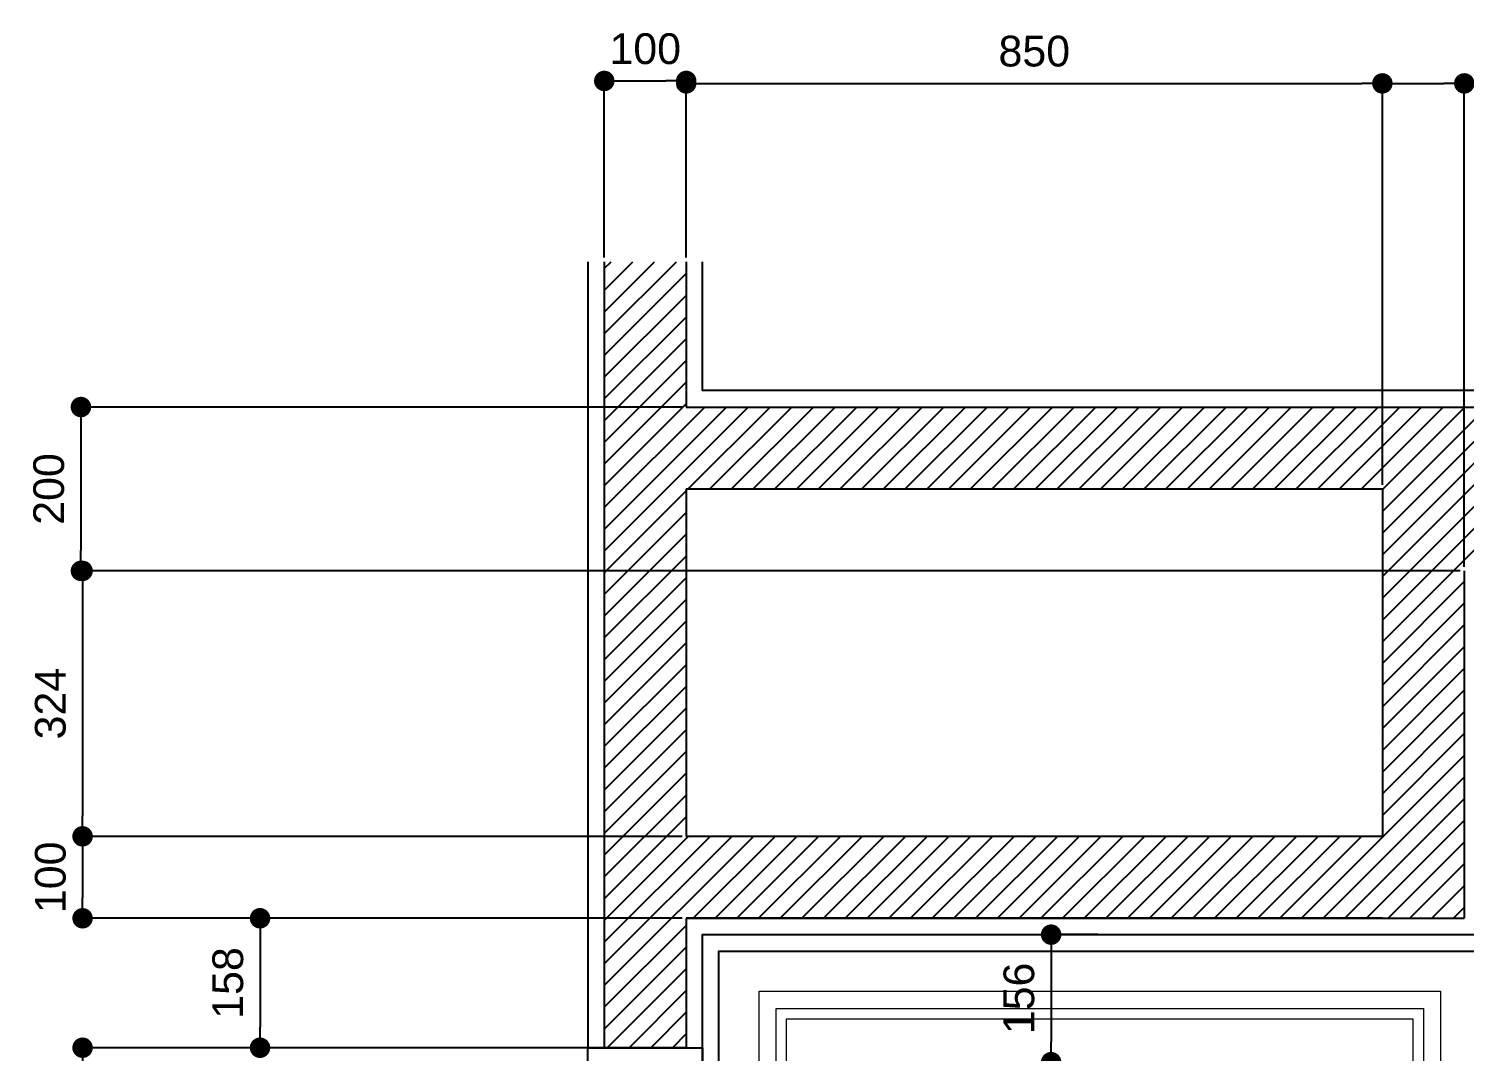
# Model space of a CAD drawing. Header units: inches. Extents: x 230831 to 416194, y 441295 to 526666.
# Drawn here: x 239792 to 241545, y 462702 to 463950 of the extents above; entities that cross this region are included whole.
import ezdxf

# ---------------------------------------------------------------- set-up
doc = ezdxf.new("R2010")
doc.units = ezdxf.units.IN
doc.header["$MEASUREMENT"] = 0
for name, color, linetype in [('A-DIMESNION-1', 7, 'Continuous'), ('CQ Grg Gypsum', 41, 'Continuous'), ('CQ PANEL DIMENSION', 1, 'Continuous'), ('CQ Plaster', 1, 'Continuous'), ('CQ Wall plan', 3, 'Continuous'), ('xref grd floor$2$CQ Wall hatch_CHB', 8, 'Continuous')]:
    doc.layers.add(name, color=color, linetype=linetype)
doc.layers.add('CQ gypsum 2', color=42, linetype='Continuous', lineweight=0)
doc.styles.get("Standard").update_dxf_attribs({"font": 'arial.ttf'})
doc.dimstyles.new('chester 25', dxfattribs={"dimscale": 0.25, "dimtxt": 150, "dimasz": 100, "dimexe": 10, "dimexo": 20, "dimgap": 80, "dimtad": 1, "dimdec": 0, "dimzin": 0, "dimdsep": 46, "dimtxsty": 'Standard', "dimblk": 'DOT', "dimcen": 50, "dimclrd": 1, "dimclre": 1, "dimclrt": 3, "dimadec": 0, "dimazin": 0, "dimtfac": 1, "dimtdec": 0, "dimtofl": 0, "dimtmove": 0, "dimatfit": 3, "dimfxl": 1, "dimtolj": 1, "dimtzin": 0, "dimlwd": -1, "dimarcsym": 0})

# ---------------------------------------------------------------- blocks, each defined once
blk = doc.blocks.new('gf-19 wall plan')
at = {"layer": 'xref grd floor$2$CQ Wall hatch_CHB'}
h = blk.add_hatch(dxfattribs=at)
h.set_pattern_fill('ANSI31,_O', color=8, scale=149.9999999999999)
h.set_pattern_definition([(45, (0, 0), (-13.25825214724776, 13.25825214724776), [])])
h.paths.add_polyline_path([(237464.9180727652, 463488.501008369), (235114.9180727651, 463488.5010083689), (235114.9219603917, 463665.8451543157), (235014.9238323605, 463665.8451543157), (235014.9174435659, 462706.5007693742), (235114.9180727652, 462706.5007693742), (235114.9180727651, 462725.6144694869), (235114.9180727653, 462864.5010083712), (236064.9180727649, 462864.5010083711), (236064.9180727649, 463288.5010083689), (237364.9180727651, 463288.5010083689), (237364.9180727652, 460788.501008369), (236064.9104582512, 460788.5010083689), (236064.8986268335, 461598.5005303614), (235114.9180727619, 461598.5005303614), (235114.9180727637, 461756.5007693741), (235014.918072765, 461756.500769374), (235014.9180727651, 460788.501008369), (234834.5341872139, 460788.501008369), (234834.5341872139, 460588.5035785317), (237264.9180727651, 460588.5010083689), (237264.9180727651, 460488.5010083687), (237464.9180727651, 460488.5010083687)])
h.paths.add_polyline_path([(235964.9180727648, 462964.5010083709), (235114.9180727651, 462964.5010083717), (235114.918072765, 463388.501008369), (235964.918072765, 463388.501008369)], flags=16)
h.paths.add_polyline_path([(235964.9104582527, 461498.5005303615), (235964.9104582497, 460788.5010083687), (235114.9180727678, 460788.5010083689), (235114.9180727681, 461498.5005303614)], flags=16)
at = {"layer": 'CQ Plaster'}
blk.add_line((235114.9180727649, 462706.5007693742, 0.000352629042299411), (235134.9180727652, 462706.5007693742, 0.0003526290422994029), dxfattribs=at)
for points, elevation in [([(234994.9238323605, 463665.8451543157), (234994.9238323605, 462706.5007693713), (235014.9174435651, 462706.500636223)], 0.0003723217757297406), ([(237484.9180727651, 460488.5010083687), (237484.9180727652, 463508.501008369), (235134.9185111973, 463508.5010083689), (235134.9219603869, 463665.8447158883)], 0.0002963762906981438), ([(235134.9180727652, 462706.5007693742), (235134.9180727653, 462844.5010083712), (236084.9180727632, 462844.5010083711), (236084.9180727633, 463268.501008369), (237344.9180727651, 463268.5010083689), (237344.9180727652, 460808.501008369), (236084.9180727633, 460808.501008369), (236084.9180727634, 461618.5005303721), (235134.9180727619, 461618.5005303722), (235134.9180727619, 461756.5007693743)], 0.0003526290422994029)]:
    blk.add_lwpolyline(points, dxfattribs=dict(at, elevation=elevation))
at = {"layer": 'CQ Wall plan', "extrusion": (2.772420434295382e-08, -3.397086406510971e-09, 0.9999999999999997)}
for p, q in [((235014.9238323604, 463665.8451543157, 0.0003750941442651913), (235014.9174435659, 462706.5007693713, 0.0003718353456201822)), ((235014.9238323605, 463665.8451543157, 0.0003750941442651898), (235014.9174435659, 462706.5007693713, 0.0003718353456201822)), ((235014.9238323604, 463665.8451543157, 0.0003750941442651913), (235014.9174435659, 462706.5007693713, 0.0003718353456201822)), ((235014.9238323605, 463665.8451543157, 0.0003750941442651898), (235014.9174435659, 462706.5007693713, 0.0003718353456201822)), ((235014.9238323604, 463665.8451543157, 0.0003750941442651913), (235014.9174435659, 462706.5007693713, 0.0003718353456201822)), ((235014.9238323605, 463665.8451543157, 0.0003750941442651898), (235014.9174435659, 462706.5007693713, 0.0003718353456201822)), ((235114.9219603916, 463665.8451543157, 0.0003723217757297439), (235114.9180727651, 463488.5010083689, 0.0003717194301236291)), ((235114.9219603917, 463665.8451543157, 0.0003723217757297406), (235114.9180727651, 463488.5010083689, 0.0003717194301236291)), ((235114.9219603916, 463665.8451543157, 0.0003723217757297439), (235114.9180727651, 463488.5010083689, 0.0003717194301236291)), ((235114.9219603917, 463665.8451543157, 0.0003723217757297406), (235114.9180727651, 463488.5010083689, 0.0003717194301236291)), ((235114.9219603916, 463665.8451543157, 0.0003723217757297439), (235114.9180727651, 463488.5010083689, 0.0003717194301236291)), ((235114.9219603917, 463665.8451543157, 0.0003723217757297406), (235114.9180727651, 463488.5010083689, 0.0003717194301236291)), ((235114.918072765, 463488.5010083689, 0.0003717194301236308), (237464.9180727652, 463488.501008369, 0.0003065675499176779)), ((235114.918072765, 463488.5010083689, 0.0003717194301236308), (237464.9180727652, 463488.501008369, 0.0003065675499176779)), ((235114.918072765, 463488.5010083689, 0.0003717194301236308), (237464.9180727652, 463488.501008369, 0.0003065675499176779)), ((235114.918072765, 463388.5010083689, 0.0003713797214829761), (235114.9180727651, 462964.5010083695, 0.0003699393568466186)), ((235114.9180727651, 463388.501008369, 0.0003713797214829726), (235964.9180727649, 463388.501008369, 0.0003478141477914673)), ((235114.918072765, 463388.5010083689, 0.0003713797214829761), (235114.9180727651, 462964.5010083695, 0.0003699393568466186)), ((235114.918072765, 463388.5010083689, 0.0003713797214829761), (235114.9180727651, 462964.5010083695, 0.0003699393568466186)), ((235114.9180727651, 463388.501008369, 0.0003713797214829726), (235964.9180727649, 463388.501008369, 0.0003478141477914673)), ((235114.918072765, 463388.5010083689, 0.0003713797214829761), (235114.9180727651, 462964.5010083695, 0.0003699393568466186)), ((235114.918072765, 463388.5010083689, 0.0003713797214829761), (235114.9180727651, 462964.5010083695, 0.0003699393568466186)), ((235114.9180727651, 463388.501008369, 0.0003713797214829726), (235964.9180727649, 463388.501008369, 0.0003478141477914673)), ((235114.918072765, 463388.5010083689, 0.0003713797214829761), (235114.9180727651, 462964.5010083695, 0.0003699393568466186)), ((235964.918072765, 463388.501008369, 0.0003478141477914641), (235964.9180727648, 462964.5010083695, 0.0003463737831551115)), ((235964.918072765, 463388.501008369, 0.0003478141477914641), (235964.9180727648, 462964.5010083695, 0.0003463737831551115)), ((235964.918072765, 463388.501008369, 0.0003478141477914641), (235964.9180727648, 462964.5010083695, 0.0003463737831551115)), ((236064.9180727649, 463288.5010083687, 0.0003447020187165183), (236064.9180727649, 462864.5010083697, 0.0003432616540801677)), ((236064.9180727649, 463288.5010083687, 0.0003447020187165183), (236064.9180727649, 462864.5010083697, 0.0003432616540801677)), ((236064.9180727649, 463288.5010083687, 0.0003447020187165183), (236064.9180727649, 462864.5010083697, 0.0003432616540801677)), ((235964.9180727634, 462964.5010083709, 0.0003463737831551544), (235114.9180727634, 462964.5010083717, 0.0003699393568466626)), ((235114.9180727653, 462864.5010083715, 0.0003531657827635237), (235114.9180727649, 462706.5007693742, 0.000352629042299411)), ((235114.9180727651, 462864.5010083714, 0.0003531657827635326), (235114.9180727652, 462706.5007693742, 0.0003526290422994029)), ((235114.9180727653, 462864.5010083715, 0.0003531657827635237), (235114.9180727649, 462706.5007693742, 0.000352629042299411)), ((235964.9180727633, 462864.5010083708, 0.0003460340745145044), (235114.9180727634, 462864.5010083715, 0.0003695996482060141)), ((235114.9180727651, 462864.5010083714, 0.0003531657827635326), (235114.9180727652, 462706.5007693742, 0.0003526290422994029)), ((235114.9180727653, 462864.5010083715, 0.0003531657827635237), (235114.9180727649, 462706.5007693742, 0.000352629042299411)), ((235114.9180727634, 462864.5010083712, 0.000369599648206014), (236064.9180727632, 462864.5010083711, 0.0003432616540802114)), ((235114.9180727651, 462864.5010083714, 0.0003531657827635284), (235114.9180727651, 462752.1309737814, 0.0003527840520465286)), ((235114.9180727651, 462725.6144694869, 0.0003526939731902355), (235114.9180727652, 462706.5007693742, 0.0003526290422994029)), ((235114.9180727649, 462706.5007693742, 0.000352629042299411), (235016.254859769, 462706.5007693742, 0.0003553644013776466))]:
    blk.add_line(p, q, dxfattribs=at)
at = {"layer": 'CQ Wall plan', "extrusion": (2.772420434295382e-08, -3.397086406510971e-09, 0.9999999999999997), "elevation": 0.005315582976500136}
blk.add_lwpolyline([(235114.9180727681, 461598.5005303614), (236064.9104582512, 461598.5005303615), (236064.9104582511, 460788.5010083688), (237364.9180727652, 460788.5010083688), (237364.918072765, 463288.5010083689)], dxfattribs=at)
blk = doc.blocks.new('_Dot')
at = {"color": 0, "linetype": 'ByBlock', "lineweight": -2}
blk.add_line((-0.5, 0), (-1, 0), dxfattribs=at)
at = {"color": 0, "linetype": 'ByBlock', "const_width": 0.5}
blk.add_lwpolyline([(-0.25, 0, 1), (0.25, 0, 1)], format="xyb", close=True, dxfattribs=at)
blk = doc.blocks.new('*D185')
at = {"layer": 'A-DIMESNION-1', "color": 1, "lineweight": -2, "ltscale": 0.05, "transparency": 16777216}
for p, q in [((240494.5095080503, 463670.8451543157), (240494.5095080503, 463889.0043334302)), ((240594.5076360816, 463670.8451543157), (240594.5076360816, 463889.0043334302))]:
    blk.add_line(p, q, dxfattribs=at)
at = {"layer": 'A-DIMESNION-1', "color": 1, "ltscale": 0.05, "transparency": 16777216}
blk.add_line((240519.5095080503, 463886.5043334302), (240569.5076360816, 463886.5043334302), dxfattribs=at)
at = {"layer": 'Defpoints', "color": 0, "linetype": 'Continuous', "ltscale": 0.05, "transparency": 16777216}
for p in [(240594.5076360816, 463886.5043334302), (240494.5095080503, 463665.8451543157, 0.0003750941442651913), (240594.5076360816, 463665.8451543157, 0.0003723217757297406)]:
    blk.add_point(p, dxfattribs=at)
at = {"layer": 'A-DIMESNION-1', "color": 1, "linetype": 'Continuous', "ltscale": 0.05, "transparency": 16777216, "xscale": 25, "yscale": 25, "zscale": 25, "rotation": 180}
blk.add_blockref('_Dot', (240494.5095080503, 463886.5043334302), dxfattribs=at)
at = {"layer": 'A-DIMESNION-1', "color": 1, "linetype": 'Continuous', "ltscale": 0.05, "transparency": 16777216, "xscale": 25, "yscale": 25, "zscale": 25}
blk.add_blockref('_Dot', (240594.5076360816, 463886.5043334302), dxfattribs=at)
at = {"layer": 'A-DIMESNION-1', "color": 3, "linetype": 'Continuous', "ltscale": 0.05, "transparency": 16777216, "insert": (240544.5085720659, 463925.6508204698), "char_height": 37.5, "attachment_point": 5}
blk.add_mtext('\\A1;100', dxfattribs=at)
blk = doc.blocks.new('*D184')
at = {"layer": 'A-DIMESNION-1', "color": 1, "lineweight": -2, "ltscale": 0.05, "transparency": 16777216}
for p, q in [((240594.5076360816, 463670.8451543157), (240594.5076360816, 463886.0265536317)), ((241444.5037484548, 463393.501008369), (241444.5037484548, 463886.0265536317))]:
    blk.add_line(p, q, dxfattribs=at)
at = {"layer": 'A-DIMESNION-1', "color": 1, "ltscale": 0.05, "transparency": 16777216}
blk.add_line((240619.5076360816, 463883.5265536317), (241419.5037484548, 463883.5265536317), dxfattribs=at)
at = {"layer": 'Defpoints', "color": 0, "linetype": 'Continuous', "ltscale": 0.05, "transparency": 16777216}
for p in [(241444.5037484548, 463883.5265536317), (240594.5076360816, 463665.8451543157, 0.0003723217757297406), (241444.5037484548, 463388.501008369, 0.0003478141477914673)]:
    blk.add_point(p, dxfattribs=at)
at = {"layer": 'A-DIMESNION-1', "color": 1, "linetype": 'Continuous', "ltscale": 0.05, "transparency": 16777216, "xscale": 25, "yscale": 25, "zscale": 25, "rotation": 180}
blk.add_blockref('_Dot', (240594.5076360816, 463883.5265536317), dxfattribs=at)
at = {"layer": 'A-DIMESNION-1', "color": 1, "linetype": 'Continuous', "ltscale": 0.05, "transparency": 16777216, "xscale": 25, "yscale": 25, "zscale": 25}
blk.add_blockref('_Dot', (241444.5037484548, 463883.5265536317), dxfattribs=at)
at = {"layer": 'A-DIMESNION-1', "color": 3, "linetype": 'Continuous', "ltscale": 0.05, "transparency": 16777216, "insert": (241019.5056922682, 463922.6730406713), "char_height": 37.5, "attachment_point": 5}
blk.add_mtext('\\A1;850', dxfattribs=at)
blk = doc.blocks.new('*D183')
at = {"layer": 'A-DIMESNION-1', "color": 1, "lineweight": -2, "ltscale": 0.05, "transparency": 16777216}
for p, q in [((241444.5037484548, 463393.501008369), (241444.5037484548, 463886.0265536317)), ((241544.5037484549, 463293.5010083689), (241544.5037484549, 463886.0265536317))]:
    blk.add_line(p, q, dxfattribs=at)
at = {"layer": 'A-DIMESNION-1', "color": 1, "ltscale": 0.05, "transparency": 16777216}
for p, q in [((241469.5037484548, 463883.5265536317), (241519.5037484549, 463883.5265536317)), ((241544.5037484549, 463883.5265536317), (241688.6988371316, 463883.5265536317))]:
    blk.add_line(p, q, dxfattribs=at)
at = {"layer": 'Defpoints', "color": 0, "linetype": 'Continuous', "ltscale": 0.05, "transparency": 16777216}
for p in [(241544.5037484549, 463883.5265536317), (241444.5037484548, 463388.501008369, 0.0003478141477914673), (241544.5037484549, 463288.5010083689, 0.0003447020187165173)]:
    blk.add_point(p, dxfattribs=at)
at = {"layer": 'A-DIMESNION-1', "color": 1, "linetype": 'Continuous', "ltscale": 0.05, "transparency": 16777216, "xscale": 25, "yscale": 25, "zscale": 25, "rotation": 180}
blk.add_blockref('_Dot', (241444.5037484548, 463883.5265536317), dxfattribs=at)
at = {"layer": 'A-DIMESNION-1', "color": 1, "linetype": 'Continuous', "ltscale": 0.05, "transparency": 16777216, "xscale": 25, "yscale": 25, "zscale": 25}
blk.add_blockref('_Dot', (241544.5037484549, 463883.5265536317), dxfattribs=at)
at = {"layer": 'A-DIMESNION-1', "color": 3, "linetype": 'Continuous', "ltscale": 0.05, "transparency": 16777216, "insert": (241629.1012927932, 463922.6730406713), "char_height": 37.5, "attachment_point": 5}
blk.add_mtext('\\A1;100', dxfattribs=at)
blk = doc.blocks.new('*D182')
at = {"layer": 'A-DIMESNION-1', "color": 1, "lineweight": -2, "ltscale": 0.05, "transparency": 16777216}
for p, q in [((241544.5037484549, 463293.5010083689), (241544.5037484549, 463886.0265536317)), ((242844.503748455, 463293.5010083689), (242844.503748455, 463886.0265536317))]:
    blk.add_line(p, q, dxfattribs=at)
at = {"layer": 'A-DIMESNION-1', "color": 1, "ltscale": 0.05, "transparency": 16777216}
blk.add_line((241569.5037484549, 463883.5265536317), (242819.503748455, 463883.5265536317), dxfattribs=at)
at = {"layer": 'Defpoints', "color": 0, "linetype": 'Continuous', "ltscale": 0.05, "transparency": 16777216}
for p in [(242844.503748455, 463883.5265536317), (241544.5037484549, 463288.5010083689, 0.0003447020187165173), (242844.503748455, 463288.5010083689, 0.000308660553070675)]:
    blk.add_point(p, dxfattribs=at)
at = {"layer": 'A-DIMESNION-1', "color": 1, "linetype": 'Continuous', "ltscale": 0.05, "transparency": 16777216, "xscale": 25, "yscale": 25, "zscale": 25, "rotation": 180}
blk.add_blockref('_Dot', (241544.5037484549, 463883.5265536317), dxfattribs=at)
at = {"layer": 'A-DIMESNION-1', "color": 1, "linetype": 'Continuous', "ltscale": 0.05, "transparency": 16777216, "xscale": 25, "yscale": 25, "zscale": 25}
blk.add_blockref('_Dot', (242844.503748455, 463883.5265536317), dxfattribs=at)
at = {"layer": 'A-DIMESNION-1', "color": 3, "linetype": 'Continuous', "ltscale": 0.05, "transparency": 16777216, "insert": (242194.5037484549, 463922.6858305758), "char_height": 37.5, "attachment_point": 5}
blk.add_mtext('\\A1;1300', dxfattribs=at)
blk = doc.blocks.new('*D177')
at = {"layer": 'A-DIMESNION-1', "color": 1, "lineweight": -2, "ltscale": 0.05, "transparency": 16777216}
for p, q in [((240589.5037484549, 463488.5010083689), (239853.0124224298, 463488.5010083689)), ((241539.5037484548, 463288.5010083687), (239853.0124224298, 463288.5010083687))]:
    blk.add_line(p, q, dxfattribs=at)
at = {"layer": 'A-DIMESNION-1', "color": 1, "ltscale": 0.05, "transparency": 16777216}
blk.add_line((239855.5124224298, 463463.5010083689), (239855.5124224298, 463313.5010083687), dxfattribs=at)
at = {"layer": 'Defpoints', "color": 0, "linetype": 'Continuous', "ltscale": 0.05, "transparency": 16777216}
for p in [(240594.5037484549, 463488.5010083689, 0.0003717194301236308), (239855.5124224298, 463288.5010083687), (241544.5037484548, 463288.5010083687, 0.0003447020187165183)]:
    blk.add_point(p, dxfattribs=at)
at = {"layer": 'A-DIMESNION-1', "color": 1, "linetype": 'Continuous', "ltscale": 0.05, "transparency": 16777216, "xscale": 25, "yscale": 25, "zscale": 25}
for p, rotation in [((239855.5124224298, 463488.5010083689), 90), ((239855.5124224298, 463288.5010083687), 270)]:
    blk.add_blockref('_Dot', p, dxfattribs=dict(at, rotation=rotation))
at = {"layer": 'A-DIMESNION-1', "color": 3, "linetype": 'Continuous', "ltscale": 0.05, "transparency": 16777216, "insert": (239816.3659353902, 463388.5010083689), "char_height": 37.5, "attachment_point": 5, "rotation": 90}
blk.add_mtext('\\A1;200', dxfattribs=at)
blk = doc.blocks.new('*D176')
at = {"layer": 'A-DIMESNION-1', "color": 1, "lineweight": -2, "ltscale": 0.05, "transparency": 16777216}
for p, q in [((241539.5037484548, 463288.5010083687), (239855.0081315197, 463288.5010083687)), ((240589.5037484533, 462964.5010083717), (239855.0081315197, 462964.5010083717))]:
    blk.add_line(p, q, dxfattribs=at)
at = {"layer": 'A-DIMESNION-1', "color": 1, "ltscale": 0.05, "transparency": 16777216}
blk.add_line((239857.5081315197, 463263.5010083687), (239857.5081315197, 462989.5010083717), dxfattribs=at)
at = {"layer": 'Defpoints', "color": 0, "linetype": 'Continuous', "ltscale": 0.05, "transparency": 16777216}
for p in [(241544.5037484548, 463288.5010083687, 0.0003447020187165183), (239857.5081315197, 462964.5010083717), (240594.5037484533, 462964.5010083717, 0.0003699393568466626)]:
    blk.add_point(p, dxfattribs=at)
at = {"layer": 'A-DIMESNION-1', "color": 1, "linetype": 'Continuous', "ltscale": 0.05, "transparency": 16777216, "xscale": 25, "yscale": 25, "zscale": 25}
for p, rotation in [((239857.5081315197, 463288.5010083687), 90), ((239857.5081315197, 462964.5010083717), 270)]:
    blk.add_blockref('_Dot', p, dxfattribs=dict(at, rotation=rotation))
at = {"layer": 'A-DIMESNION-1', "color": 3, "linetype": 'Continuous', "ltscale": 0.05, "transparency": 16777216, "insert": (239818.3488545755, 463126.5010083703), "char_height": 37.5, "attachment_point": 5, "rotation": 90}
blk.add_mtext('\\A1;324', dxfattribs=at)
blk = doc.blocks.new('*D175')
at = {"layer": 'A-DIMESNION-1', "color": 1, "lineweight": -2, "ltscale": 0.05, "transparency": 16777216}
for p, q in [((240589.5037484533, 462964.5010083717), (239855.0081315186, 462964.5010083717)), ((240589.5037484533, 462864.5010083715), (239855.0081315186, 462864.5010083715))]:
    blk.add_line(p, q, dxfattribs=at)
at = {"layer": 'A-DIMESNION-1', "color": 1, "ltscale": 0.05, "transparency": 16777216}
blk.add_line((239857.5081315186, 462939.5010083717), (239857.5081315186, 462889.5010083715), dxfattribs=at)
at = {"layer": 'Defpoints', "color": 0, "linetype": 'Continuous', "ltscale": 0.05, "transparency": 16777216}
for p in [(240594.5037484533, 462964.5010083717, 0.0003699393568466626), (239857.5081315186, 462864.5010083715), (240594.5037484533, 462864.5010083715, 0.0003695996482060141)]:
    blk.add_point(p, dxfattribs=at)
at = {"layer": 'A-DIMESNION-1', "color": 1, "linetype": 'Continuous', "ltscale": 0.05, "transparency": 16777216, "xscale": 25, "yscale": 25, "zscale": 25}
for p, rotation in [((239857.5081315186, 462964.5010083717), 90), ((239857.5081315186, 462864.5010083715), 270)]:
    blk.add_blockref('_Dot', p, dxfattribs=dict(at, rotation=rotation))
at = {"layer": 'A-DIMESNION-1', "color": 3, "linetype": 'Continuous', "ltscale": 0.05, "transparency": 16777216, "insert": (239818.361644479, 462914.5010083716), "char_height": 37.5, "attachment_point": 5, "rotation": 90}
blk.add_mtext('\\A1;100', dxfattribs=at)
blk = doc.blocks.new('*D174')
at = {"layer": 'A-DIMESNION-1', "color": 1, "lineweight": -2, "ltscale": 0.05, "transparency": 16777216}
for p, q in [((240589.5037484533, 462864.5010083715), (240071.6945273581, 462864.5010083715)), ((240589.5037484548, 462706.5007693742), (240071.6945273581, 462706.5007693742))]:
    blk.add_line(p, q, dxfattribs=at)
at = {"layer": 'A-DIMESNION-1', "color": 1, "ltscale": 0.05, "transparency": 16777216}
blk.add_line((240074.1945273581, 462839.5010083715), (240074.1945273581, 462731.5007693742), dxfattribs=at)
at = {"layer": 'Defpoints', "color": 0, "linetype": 'Continuous', "ltscale": 0.05, "transparency": 16777216}
for p in [(240594.5037484533, 462864.5010083715, 0.0003695996482060141), (240074.1945273581, 462706.5007693742), (240594.5037484548, 462706.5007693742, 0.000352629042299411)]:
    blk.add_point(p, dxfattribs=at)
at = {"layer": 'A-DIMESNION-1', "color": 1, "linetype": 'Continuous', "ltscale": 0.05, "transparency": 16777216, "xscale": 25, "yscale": 25, "zscale": 25}
for p, rotation in [((240074.1945273581, 462864.5010083715), 90), ((240074.1945273581, 462706.5007693742), 270)]:
    blk.add_blockref('_Dot', p, dxfattribs=dict(at, rotation=rotation))
at = {"layer": 'A-DIMESNION-1', "color": 3, "linetype": 'Continuous', "ltscale": 0.05, "transparency": 16777216, "insert": (240035.0480403184, 462785.5008888729), "char_height": 37.5, "attachment_point": 5, "rotation": 90}
blk.add_mtext('\\A1;158', dxfattribs=at)
blk = doc.blocks.new('*D172')
at = {"layer": 'A-DIMESNION-1', "color": 1, "lineweight": -2, "ltscale": 0.05, "transparency": 16777216}
for p, q in [((240589.5037484548, 462706.5007693742), (239855.0081315197, 462706.5007693742)), ((240469.5037484544, 461756.500769374), (239855.0081315197, 461756.500769374))]:
    blk.add_line(p, q, dxfattribs=at)
at = {"layer": 'A-DIMESNION-1', "color": 1, "ltscale": 0.05, "transparency": 16777216}
blk.add_line((239857.5081315197, 462681.5007693742), (239857.5081315197, 461781.500769374), dxfattribs=at)
at = {"layer": 'Defpoints', "color": 0, "linetype": 'Continuous', "ltscale": 0.05, "transparency": 16777216}
for p in [(240594.5037484548, 462706.5007693742, 0.000352629042299411), (239857.5081315197, 461756.500769374), (240474.5037484544, 461756.500769374, 0.0003703207169635371)]:
    blk.add_point(p, dxfattribs=at)
at = {"layer": 'A-DIMESNION-1', "color": 1, "linetype": 'Continuous', "ltscale": 0.05, "transparency": 16777216, "xscale": 25, "yscale": 25, "zscale": 25}
for p, rotation in [((239857.5081315197, 462706.5007693742), 90), ((239857.5081315197, 461756.500769374), 270)]:
    blk.add_blockref('_Dot', p, dxfattribs=dict(at, rotation=rotation))
at = {"layer": 'A-DIMESNION-1', "color": 3, "linetype": 'Continuous', "ltscale": 0.05, "transparency": 16777216, "insert": (239818.36164448, 462231.5007693742), "char_height": 37.5, "attachment_point": 5, "rotation": 90}
blk.add_mtext('\\A1;950', dxfattribs=at)
blk = doc.blocks.new('*D188')
at = {"layer": 'A-DIMESNION-1', "color": 1, "lineweight": -2, "ltscale": 0.05, "transparency": 16777216}
for p, q in [((241096.9317651889, 462844.5010083711), (241037.5505189442, 462844.5010083711)), ((241094.5037273141, 462688.8210083712), (241037.5505189442, 462688.8210083712))]:
    blk.add_line(p, q, dxfattribs=at)
at = {"layer": 'A-DIMESNION-1', "color": 1, "ltscale": 0.05, "transparency": 16777216}
blk.add_line((241040.0505189442, 462819.5010083711), (241040.0505189442, 462713.8210083712), dxfattribs=at)
at = {"layer": 'Defpoints', "color": 0, "linetype": 'Continuous', "ltscale": 0.05, "transparency": 16777216}
for p in [(241101.9317651889, 462844.5010083711, 0.0003526290422994029), (241040.0505189442, 462688.8210083712), (241099.5037273141, 462688.8210083712, 0.0003526290422994029)]:
    blk.add_point(p, dxfattribs=at)
at = {"layer": 'A-DIMESNION-1', "color": 1, "linetype": 'Continuous', "ltscale": 0.05, "transparency": 16777216, "xscale": 25, "yscale": 25, "zscale": 25}
for p, rotation in [((241040.0505189442, 462844.5010083711), 90), ((241040.0505189442, 462688.8210083712), 270)]:
    blk.add_blockref('_Dot', p, dxfattribs=dict(at, rotation=rotation))
at = {"layer": 'A-DIMESNION-1', "color": 3, "linetype": 'Continuous', "ltscale": 0.05, "transparency": 16777216, "insert": (241000.9040319045, 462766.6610083712), "char_height": 37.5, "attachment_point": 5, "rotation": 90}
blk.add_mtext('\\A1;156', dxfattribs=at)

msp = doc.modelspace()

# ---------------------------------------------------------------- linework, layer by layer
at = {"layer": 'CQ Grg Gypsum', "elevation": 0.0003526290422994029}
for points in [[(241564.4840103915, 461618.5005303613), (240614.5037484518, 461618.5005303722), (240614.5037484519, 462844.5010083712), (241564.5037061894, 462844.5010083711)], [(241564.4840103918, 461638.5005303613), (240634.5037484518, 461638.500530372), (240634.5037484519, 462824.5010083712), (241564.5037061894, 462824.5010083711)]]:
    msp.add_lwpolyline(points, dxfattribs=at)
at = {"layer": 'CQ Grg Gypsum'}
msp.add_lwpolyline([(240474.5090710258, 462706.5007693742), (240614.5037484517, 462706.5007693742), (240614.5037484517, 461756.5007693743), (240474.5090710258, 461756.5007693743)], close=True, dxfattribs=at)
at = {"layer": 'CQ gypsum 2', "elevation": 0.0003526290422994029}
for points in [[(241515.5037061762, 461687.5005303613), (240683.5037484519, 461687.5005303613), (240683.5037484519, 462775.5010083712), (241515.5037061762, 462775.5010083712)], [(241494.5037061762, 461708.5005303613), (240704.5037484519, 461708.5005303613), (240704.5037484519, 462754.5010083712), (241494.5037061762, 462754.5010083712)], [(241481.8537061762, 461721.1505303613), (240717.1537484519, 461721.1505303613), (240717.1537484519, 462741.8510083712), (241481.8537061762, 462741.8510083712)]]:
    msp.add_lwpolyline(points, close=True, dxfattribs=at)
at = {"layer": 'CQ PANEL DIMENSION', "elevation": 0.0003526290422994029}
msp.add_lwpolyline([(241564.5037061762, 461638.5005303613), (240634.5037484519, 461638.5005303613), (240634.5037484519, 462824.5010083712), (241564.5037061762, 462824.5010083712)], close=True, dxfattribs=at)

# ---------------------------------------------------------------- block references
at = {"layer": 'CQ Wall plan'}
msp.add_blockref('gf-19 wall plan', (5479.585675689887, 0), dxfattribs=at)

# ---------------------------------------------------------------- dimensions: what is measured, and where the dimension line sits
at = {"layer": 'A-DIMESNION-1', "color": 64, "linetype": 'Continuous', "ltscale": 0.05}
dim = msp.add_linear_dim(base=(240594.5076360816, 463886.5043334302), p1=(240494.5095080503, 463665.8451543157, 0.0003750941442651913), p2=(240594.5076360816, 463665.8451543157, 0.0003723217757297406), dimstyle='chester 25', dxfattribs=at)
dim.commit()
dim.dimension.update_dxf_attribs({"geometry": '*D185', "text_midpoint": (240544.5085720659, 463886.5043334302), "dimtype": 160})
for base, p1, p2, picture, middle in [((241444.5037484548, 463883.5265536317), (240594.5076360816, 463665.8451543157, 0.0003723217757297406), (241444.5037484548, 463388.501008369, 0.0003478141477914673), '*D184', (241019.5056922682, 463922.6730406713)), ((241544.5037484549, 463883.5265536317), (241444.5037484548, 463388.501008369, 0.0003478141477914673), (241544.5037484549, 463288.5010083689, 0.0003447020187165173), '*D183', (241629.1012927932, 463922.6730406713)), ((242844.503748455, 463883.5265536317), (241544.5037484549, 463288.5010083689, 0.0003447020187165173), (242844.503748455, 463288.5010083689, 0.000308660553070675), '*D182', (242194.5037484549, 463922.6858305758))]:
    dim = msp.add_linear_dim(base=base, p1=p1, p2=p2, dimstyle='chester 25', dxfattribs=at)
    dim.commit()
    dim.dimension.update_dxf_attribs({"geometry": picture, "text_midpoint": middle})
for base, p1, p2, picture, middle in [((239855.5124224298, 463288.5010083687), (240594.5037484549, 463488.5010083689, 0.0003717194301236308), (241544.5037484548, 463288.5010083687, 0.0003447020187165183), '*D177', (239855.5124224297, 463388.5010083689)), ((239857.5081315186, 462864.5010083715), (240594.5037484533, 462964.5010083717, 0.0003699393568466626), (240594.5037484533, 462864.5010083715, 0.0003695996482060141), '*D175', (239857.5081315185, 462914.5010083716)), ((240074.1945273581, 462706.5007693742), (240594.5037484533, 462864.5010083715, 0.0003695996482060141), (240594.5037484548, 462706.5007693742, 0.000352629042299411), '*D174', (240074.194527358, 462785.5008888729))]:
    dim = msp.add_linear_dim(base=base, p1=p1, p2=p2, angle=90, dimstyle='chester 25', dxfattribs=at)
    dim.commit()
    dim.dimension.update_dxf_attribs({"geometry": picture, "text_midpoint": middle, "dimtype": 160})
for base, p1, p2, picture, middle in [((239857.5081315197, 462964.5010083717), (241544.5037484548, 463288.5010083687, 0.0003447020187165183), (240594.5037484533, 462964.5010083717, 0.0003699393568466626), '*D176', (239818.3488545755, 463126.5010083703)), ((241040.0505189442, 462688.8210083712), (241101.9317651889, 462844.5010083711, 0.0003526290422994029), (241099.5037273141, 462688.8210083712, 0.0003526290422994029), '*D188', (241000.9040319045, 462766.6610083712)), ((239857.5081315197, 461756.500769374), (240594.5037484548, 462706.5007693742, 0.000352629042299411), (240474.5037484544, 461756.500769374, 0.0003703207169635371), '*D172', (239818.36164448, 462231.5007693742))]:
    dim = msp.add_linear_dim(base=base, p1=p1, p2=p2, angle=90, dimstyle='chester 25', dxfattribs=at)
    dim.commit()
    dim.dimension.update_dxf_attribs({"geometry": picture, "text_midpoint": middle})

doc.saveas('drawing.dxf')
